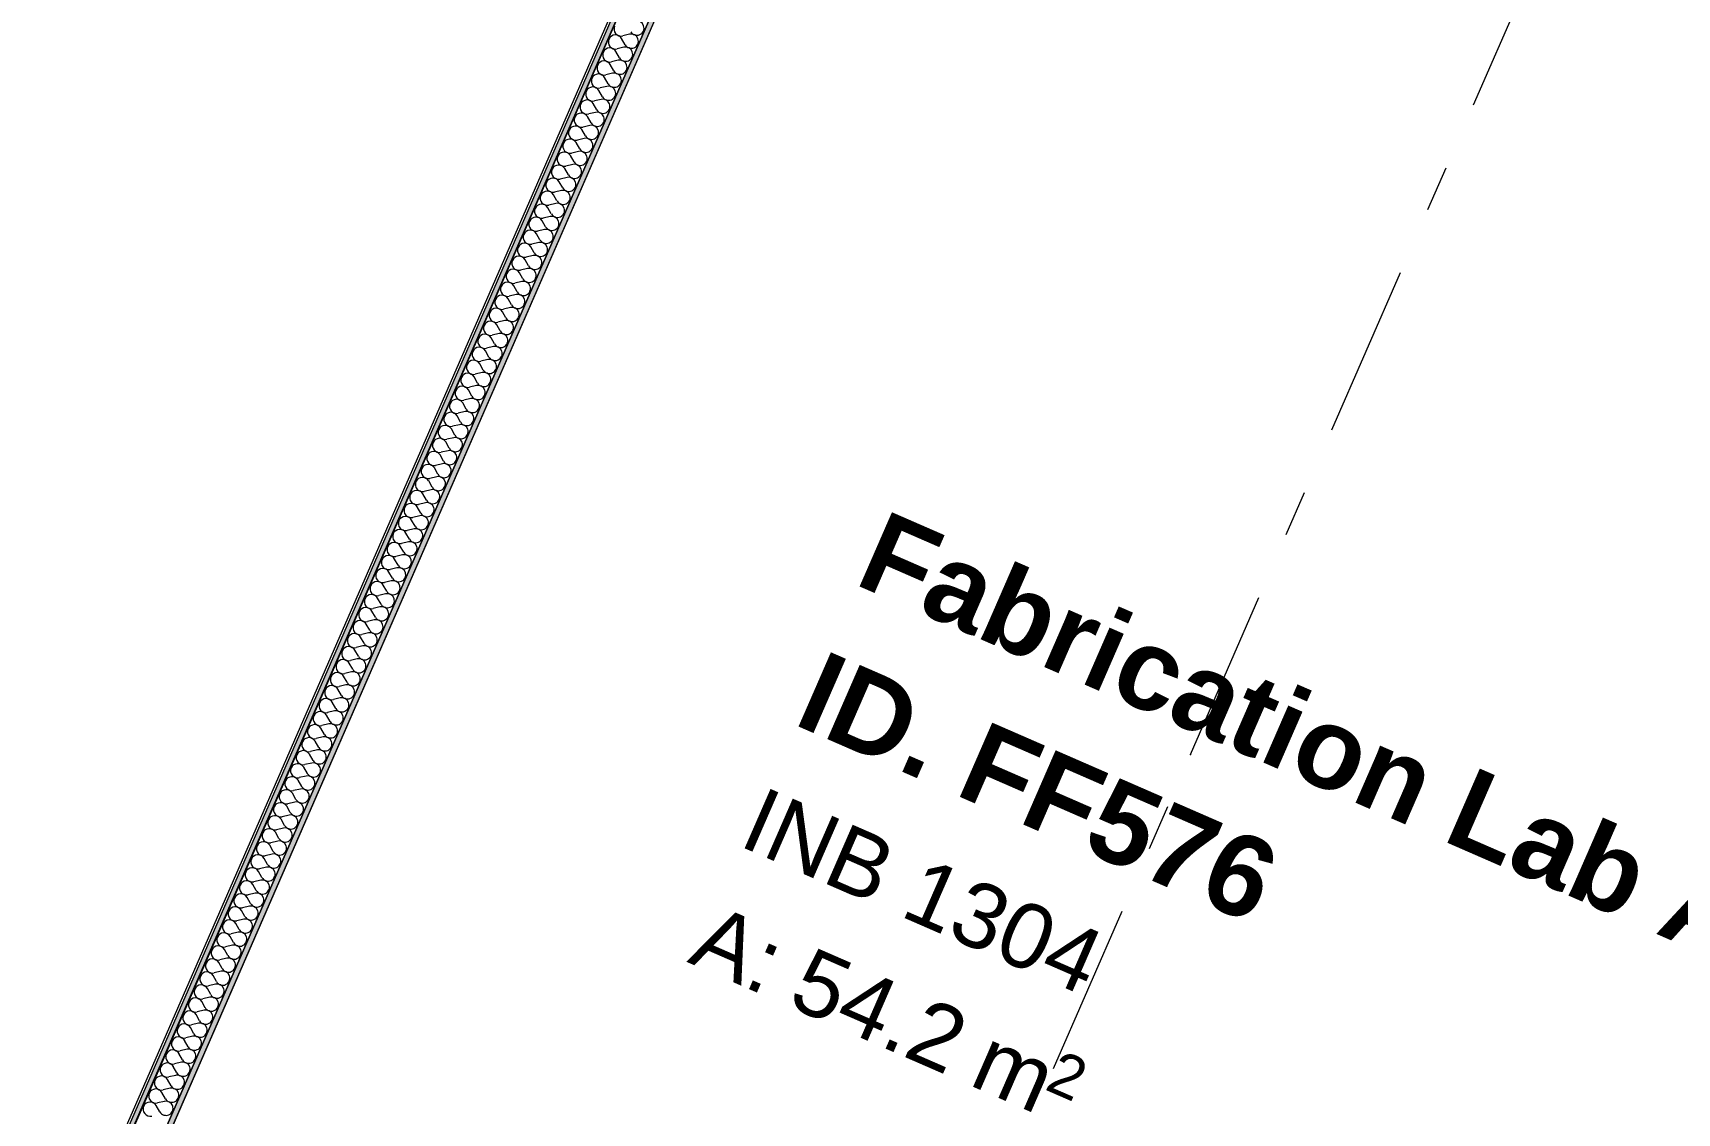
# Model space of a CAD drawing. Header units: millimetres. Extents: x -50172 to 258853, y -59787 to 25069.
# Drawn here: x 10971 to 16045, y -34634 to -31300 of the extents above; entities that cross this region are included whole.
import ezdxf
from ezdxf.enums import TextEntityAlignment as Align

# ---------------------------------------------------------------- set-up
doc = ezdxf.new("R2010")
doc.units = ezdxf.units.MM
doc.header["$MEASUREMENT"] = 0
doc.linetypes.add('Double Dashed', pattern=[1093.611073, 529.166651, -211.666656, 141.111112, -211.666656])
for name, color, linetype in [('New_A-15-MG_Structural_Grid_Phase_2', 7, 'Continuous'), ('New_A-25-M_Wall_Int', 7, 'Continuous'), ('New_A-35-M_FFE-Zone', 7, 'Continuous')]:
    doc.layers.add(name, color=color, linetype=linetype)
for name, color, linetype, lineweight, true_color in [('New_A-15-MG_Structural_Grid_Phase_2_Pen_No__222', 7, 'Continuous', 13, 0x65af33), ('New_A-25-M_Wall_Int_Pen_No__107', 7, 'Continuous', 15, 0xa6a6a6), ('New_A-35-M_FFE-Zone_Pen_No__74', 7, 'Continuous', 20, 0x606060)]:
    doc.layers.add(name, color=color, linetype=linetype, lineweight=lineweight, true_color=true_color)
doc.layers.add('New_A-25-M_Wall_Int_Pen_No__1', color=7, linetype='Continuous', lineweight=13)
doc.layers.add('New_ArchiCAD Zone Stamps_Pen_No__9', color=7, linetype='Continuous', lineweight=13)
doc.styles.add('GENERATED_STYLE_1', font='')
doc.styles.add('GENERATED_STYLE_3', font='')
doc.styles.add('GENERATED_STYLE_4', font='')
doc.styles.get('GENERATED_STYLE_1').set_extended_font_data('Arial', bold=True)
doc.styles.get('GENERATED_STYLE_3').set_extended_font_data('Arial')
doc.styles.get('GENERATED_STYLE_4').set_extended_font_data('Swis721 BT')

# ---------------------------------------------------------------- blocks, each defined once
blk = doc.blocks.new('Computer Lab C_INB 1301_47_2', base_point=(3709.1, -27727.4))
at = {"layer": 'New_A-35-M_FFE-Zone_Pen_No__74', "linetype": 'Continuous'}
blk.add_line((10179.2, -37152.5), (14084.3, -28196.9), dxfattribs=at)
at = {"layer": 'New_ArchiCAD Zone Stamps_Pen_No__9'}
for tag, height, style, p in [('ROOM_NAME', 250, 'GENERATED_STYLE_1', (2359.2, -27544.4)), ('zoneNameLine2', 250, 'GENERATED_STYLE_1', (2170.8, -27976.6)), ('ROOM_NUMBER', 200, 'GENERATED_STYLE_3', (1982.4, -28397.3)), ('measuredAreaCode', 200, 'GENERATED_STYLE_3', (1825.3, -28757.4)), ('ROOM_HOLES_PRM', 200, 'GENERATED_STYLE_3', (2132.7, -28891.4)), ('DUMMY_649', 200, 'GENERATED_STYLE_3', (2761.9, -29165.8)), ('DUMMY_650', 133.3, 'GENERATED_STYLE_3', (3041.2, -29272.3))]:
    blk.add_attdef(tag, text='', height=height, rotation=336.4404, dxfattribs=dict(at, style=style)).set_placement(p, align=Align.TOP_LEFT)
blk = doc.blocks.new('Fabrication Lab A_INB 1304_48_2', base_point=(14916.2, -33303.1))
at = {"layer": 'New_A-35-M_FFE-Zone_Pen_No__74', "linetype": 'Continuous'}
blk.add_line((14203.5, -28248.8), (9927.4, -38055.1), dxfattribs=at)
at = {"layer": 'New_ArchiCAD Zone Stamps_Pen_No__9'}
for tag, height, style, p in [('ROOM_NAME', 250, 'GENERATED_STYLE_1', (13601, -32770.2)), ('zoneNameLine2', 250, 'GENERATED_STYLE_1', (13412.6, -33202.4)), ('ROOM_NUMBER', 200, 'GENERATED_STYLE_3', (13224.1, -33623.1)), ('measuredAreaCode', 200, 'GENERATED_STYLE_3', (13067.1, -33983.2)), ('DUMMY_649', 200, 'GENERATED_STYLE_3', (13374.5, -34117.2)), ('DUMMY_650', 200, 'GENERATED_STYLE_3', (13863.8, -34330.6)), ('DUMMY_651', 133.3, 'GENERATED_STYLE_3', (14143.1, -34437.1))]:
    blk.add_attdef(tag, text='', height=height, rotation=336.4404, dxfattribs=dict(at, style=style)).set_placement(p, align=Align.TOP_LEFT)
blk = doc.blocks.new('*X865')
at = {"layer": 'New_A-25-M_Wall_Int_Pen_No__107', "linetype": 'Continuous'}
for p, q in [((12812.9, -31304.6), (12791.6, -31309.7)), ((12781.4, -31376.9), (12770.6, -31357.9)), ((12795.4, -31344.8), (12774.1, -31349.8)), ((12798.9, -31336.8), (12788.1, -31317.7)), ((12763.8, -31417.1), (12753, -31398)), ((12777.9, -31385), (12756.5, -31390)), ((12746.3, -31457.2), (12735.5, -31438.2)), ((12760.3, -31425.1), (12739, -31430.2)), ((12725.3, -31505.4), (12704, -31510.5)), ((12728.8, -31497.4), (12718, -31478.4)), ((12742.8, -31465.3), (12721.5, -31470.3)), ((12693.8, -31577.7), (12683, -31558.7)), ((12707.8, -31545.6), (12686.5, -31550.6)), ((12711.3, -31537.6), (12700.5, -31518.5)), ((12676.3, -31617.9), (12665.5, -31598.8)), ((12690.3, -31585.8), (12669, -31590.8)), ((12658.8, -31658), (12648, -31639)), ((12672.8, -31625.9), (12651.5, -31631)), ((12637.8, -31706.2), (12616.5, -31711.3)), ((12641.3, -31698.2), (12630.5, -31679.1)), ((12655.3, -31666.1), (12634, -31671.1)), ((12606.3, -31778.5), (12595.4, -31759.5)), ((12620.3, -31746.4), (12598.9, -31751.4)), ((12623.8, -31738.4), (12613, -31719.3)), ((12588.7, -31818.7), (12577.9, -31799.6)), ((12602.8, -31786.5), (12581.4, -31791.6)), ((12571.2, -31858.8), (12560.4, -31839.8)), ((12585.2, -31826.7), (12563.9, -31831.7)), ((12550.2, -31907), (12528.9, -31912.1)), ((12553.7, -31899), (12542.9, -31879.9)), ((12567.7, -31866.9), (12546.4, -31871.9)), ((12518.7, -31979.3), (12507.9, -31960.2)), ((12532.7, -31947.2), (12511.4, -31952.2)), ((12536.2, -31939.1), (12525.4, -31920.1)), ((12501.2, -32019.5), (12490.4, -32000.4)), ((12515.2, -31987.3), (12493.9, -31992.4)), ((12480.2, -32067.6), (12458.9, -32072.7)), ((12483.7, -32059.6), (12472.9, -32040.6)), ((12497.7, -32027.5), (12476.4, -32032.5)), ((12462.7, -32107.8), (12441.3, -32112.8)), ((12466.2, -32099.8), (12455.4, -32080.7)), ((12431.1, -32180.1), (12420.3, -32161)), ((12445.2, -32148), (12423.8, -32153)), ((12448.7, -32139.9), (12437.8, -32120.9)), ((12413.6, -32220.2), (12402.8, -32201.2)), ((12427.6, -32188.1), (12406.3, -32193.2)), ((12392.6, -32268.4), (12371.3, -32273.5)), ((12396.1, -32260.4), (12385.3, -32241.4)), ((12410.1, -32228.3), (12388.8, -32233.3)), ((12361.1, -32340.7), (12350.3, -32321.7)), ((12375.1, -32308.6), (12353.8, -32313.6)), ((12378.6, -32300.6), (12367.8, -32281.5)), ((12343.6, -32380.9), (12332.8, -32361.8)), ((12357.6, -32348.8), (12336.3, -32353.8)), ((12326.1, -32421), (12315.3, -32402)), ((12340.1, -32388.9), (12318.8, -32394)), ((12305.1, -32469.2), (12283.8, -32474.3)), ((12308.6, -32461.2), (12297.8, -32442.1)), ((12322.6, -32429.1), (12301.3, -32434.1)), ((12273.5, -32541.5), (12262.7, -32522.5)), ((12287.6, -32509.4), (12266.2, -32514.4)), ((12291.1, -32501.4), (12280.2, -32482.3)), ((12256, -32581.7), (12245.2, -32562.6)), ((12270, -32549.5), (12248.7, -32554.6)), ((12238.5, -32621.8), (12227.7, -32602.8)), ((12252.5, -32589.7), (12231.2, -32594.7)), ((12217.5, -32670), (12196.2, -32675.1)), ((12221, -32662), (12210.2, -32642.9)), ((12235, -32629.9), (12213.7, -32634.9)), ((12186, -32742.3), (12175.2, -32723.2)), ((12200, -32710.2), (12178.7, -32715.2)), ((12203.5, -32702.1), (12192.7, -32683.1)), ((12168.5, -32782.5), (12157.7, -32763.4)), ((12182.5, -32750.3), (12161.2, -32755.4)), ((12151, -32822.6), (12140.2, -32803.6)), ((12165, -32790.5), (12143.7, -32795.5)), ((12130, -32870.8), (12108.6, -32875.8)), ((12133.5, -32862.8), (12122.7, -32843.7)), ((12147.5, -32830.6), (12126.2, -32835.7)), ((12098.4, -32943.1), (12087.6, -32924)), ((12112.4, -32911), (12091.1, -32916)), ((12116, -32902.9), (12105.1, -32883.9)), ((12080.9, -32983.2), (12070.1, -32964.2)), ((12094.9, -32951.1), (12073.6, -32956.2)), ((12059.9, -33031.4), (12038.6, -33036.5)), ((12063.4, -33023.4), (12052.6, -33004.4)), ((12077.4, -32991.3), (12056.1, -32996.3)), ((12042.4, -33071.6), (12021.1, -33076.6)), ((12045.9, -33063.6), (12035.1, -33044.5)), ((12010.9, -33143.9), (12000.1, -33124.8)), ((12024.9, -33111.7), (12003.6, -33116.8)), ((12028.4, -33103.7), (12017.6, -33084.7)), ((11993.4, -33184), (11982.6, -33165)), ((12007.4, -33151.9), (11986.1, -33156.9)), ((11972.4, -33232.2), (11951, -33237.3)), ((11975.9, -33224.2), (11965.1, -33205.1)), ((11989.9, -33192.1), (11968.6, -33197.1)), ((11940.8, -33304.5), (11930, -33285.5)), ((11954.9, -33272.4), (11933.5, -33277.4)), ((11958.4, -33264.3), (11947.5, -33245.3)), ((11923.3, -33344.7), (11912.5, -33325.6)), ((11937.3, -33312.5), (11916, -33317.6)), ((11905.8, -33384.8), (11895, -33365.8)), ((11919.8, -33352.7), (11898.5, -33357.7)), ((11884.8, -33433), (11863.5, -33438.1)), ((11888.3, -33425), (11877.5, -33405.9)), ((11902.3, -33392.9), (11881, -33397.9)), ((11853.3, -33505.3), (11842.5, -33486.2)), ((11867.3, -33473.2), (11846, -33478.2)), ((11870.8, -33465.1), (11860, -33446.1)), ((11835.8, -33545.5), (11825, -33526.4)), ((11849.8, -33513.3), (11828.5, -33518.4)), ((11818.3, -33585.6), (11807.5, -33566.6)), ((11832.3, -33553.5), (11811, -33558.5)), ((11797.3, -33633.8), (11775.9, -33638.8)), ((11800.8, -33625.8), (11789.9, -33606.7)), ((11814.8, -33593.6), (11793.4, -33598.7)), ((11765.7, -33706.1), (11754.9, -33687)), ((11779.7, -33674), (11758.4, -33679)), ((11783.2, -33665.9), (11772.4, -33646.9)), ((11748.2, -33746.2), (11737.4, -33727.2)), ((11762.2, -33714.1), (11740.9, -33719.2)), ((11730.7, -33786.4), (11719.9, -33767.3)), ((11744.7, -33754.3), (11723.4, -33759.3)), ((11709.7, -33834.6), (11688.4, -33839.6)), ((11713.2, -33826.6), (11702.4, -33807.5)), ((11727.2, -33794.4), (11705.9, -33799.5)), ((11678.2, -33906.9), (11667.4, -33887.8)), ((11692.2, -33874.7), (11670.9, -33879.8)), ((11695.7, -33866.7), (11684.9, -33847.7)), ((11660.7, -33947), (11649.9, -33928)), ((11674.7, -33914.9), (11653.4, -33919.9)), ((11639.7, -33995.2), (11618.3, -34000.3)), ((11643.2, -33987.2), (11632.3, -33968.1)), ((11657.2, -33955.1), (11635.9, -33960.1)), ((11622.1, -34035.4), (11600.8, -34040.4)), ((11625.6, -34027.3), (11614.8, -34008.3)), ((11590.6, -34107.7), (11579.8, -34088.6)), ((11604.6, -34075.5), (11583.3, -34080.6)), ((11608.1, -34067.5), (11597.3, -34048.5)), ((11573.1, -34147.8), (11562.3, -34128.8)), ((11587.1, -34115.7), (11565.8, -34120.7)), ((11552.1, -34196), (11530.8, -34201.1)), ((11555.6, -34188), (11544.8, -34168.9)), ((11569.6, -34155.9), (11548.3, -34160.9)), ((11520.6, -34268.3), (11509.8, -34249.2)), ((11534.6, -34236.2), (11513.3, -34241.2)), ((11538.1, -34228.1), (11527.3, -34209.1)), ((11503.1, -34308.5), (11492.3, -34289.4)), ((11517.1, -34276.3), (11495.8, -34281.4)), ((11485.6, -34348.6), (11474.8, -34329.6)), ((11499.6, -34316.5), (11478.3, -34321.5)), ((11464.5, -34396.8), (11443.2, -34401.8)), ((11468.1, -34388.8), (11457.2, -34369.7)), ((11482.1, -34356.6), (11460.7, -34361.7)), ((11433, -34469.1), (11422.2, -34450)), ((11447, -34437), (11425.7, -34442)), ((11450.5, -34428.9), (11439.7, -34409.9)), ((11415.5, -34509.2), (11404.7, -34490.2)), ((11429.5, -34477.1), (11408.2, -34482.2)), ((11398, -34549.4), (11387.2, -34530.3)), ((11412, -34517.3), (11390.7, -34522.3)), ((11377, -34597.6), (11355.7, -34602.6)), ((11380.5, -34589.6), (11369.7, -34570.5)), ((11394.5, -34557.4), (11373.2, -34562.5)), ((11363, -34629.7), (11352.2, -34610.7))]:
    blk.add_line(p, q, dxfattribs=at)
for centre, start, end in [((12769, -31328.5), 29.5705, 156.4404), ((12786.5, -31288.4), 156.4404, 283.3103), ((12817.9, -31326), 209.5705, 103.3103), ((12835.4, -31285.8), 209.5705, 103.3103), ((12751.5, -31368.7), 29.5705, 156.4404), ((12769, -31328.5), 156.4404, 283.3103), ((12800.4, -31366.1), 209.5705, 103.3103), ((12734, -31408.8), 156.4404, 283.3103), ((12734, -31408.8), 29.5705, 156.4404), ((12751.5, -31368.7), 156.4404, 283.3103), ((12782.9, -31406.3), 209.5705, 103.3103), ((12716.5, -31449), 156.4404, 283.3103), ((12716.5, -31449), 29.5705, 156.4404), ((12765.4, -31446.4), 209.5705, 103.3103), ((12681.5, -31529.3), 29.5705, 156.4404), ((12699, -31489.2), 156.4404, 283.3103), ((12699, -31489.2), 29.5705, 156.4404), ((12730.4, -31526.8), 209.5705, 103.3103), ((12747.9, -31486.6), 209.5705, 103.3103), ((12663.9, -31569.5), 156.4404, 283.3103), ((12663.9, -31569.5), 29.5705, 156.4404), ((12681.5, -31529.3), 156.4404, 283.3103), ((12712.9, -31566.9), 209.5705, 103.3103), ((12646.4, -31609.6), 156.4404, 283.3103), ((12646.4, -31609.6), 29.5705, 156.4404), ((12695.3, -31607.1), 209.5705, 103.3103), ((12628.9, -31649.8), 156.4404, 283.3103), ((12628.9, -31649.8), 29.5705, 156.4404), ((12677.8, -31647.2), 209.5705, 103.3103), ((12593.9, -31730.1), 29.5705, 156.4404), ((12611.4, -31690), 156.4404, 283.3103), ((12611.4, -31690), 29.5705, 156.4404), ((12642.8, -31727.5), 209.5705, 103.3103), ((12660.3, -31687.4), 209.5705, 103.3103), ((12576.4, -31770.3), 156.4404, 283.3103), ((12576.4, -31770.3), 29.5705, 156.4404), ((12593.9, -31730.1), 156.4404, 283.3103), ((12625.3, -31767.7), 209.5705, 103.3103), ((12558.9, -31810.4), 156.4404, 283.3103), ((12558.9, -31810.4), 29.5705, 156.4404), ((12607.8, -31807.9), 209.5705, 103.3103), ((12541.4, -31850.6), 156.4404, 283.3103), ((12541.4, -31850.6), 29.5705, 156.4404), ((12590.3, -31848), 209.5705, 103.3103), ((12506.3, -31930.9), 29.5705, 156.4404), ((12523.9, -31890.7), 156.4404, 283.3103), ((12523.9, -31890.7), 29.5705, 156.4404), ((12555.3, -31928.3), 209.5705, 103.3103), ((12572.8, -31888.2), 209.5705, 103.3103), ((12488.8, -31971.1), 156.4404, 283.3103), ((12488.8, -31971.1), 29.5705, 156.4404), ((12506.3, -31930.9), 156.4404, 283.3103), ((12537.8, -31968.5), 209.5705, 103.3103), ((12471.3, -32011.2), 156.4404, 283.3103), ((12471.3, -32011.2), 29.5705, 156.4404), ((12520.2, -32008.6), 209.5705, 103.3103), ((12453.8, -32051.4), 156.4404, 283.3103), ((12453.8, -32051.4), 29.5705, 156.4404), ((12485.2, -32089), 209.5705, 103.3103), ((12502.7, -32048.8), 209.5705, 103.3103), ((12418.8, -32131.7), 29.5705, 156.4404), ((12436.3, -32091.5), 156.4404, 283.3103), ((12436.3, -32091.5), 29.5705, 156.4404), ((12467.7, -32129.1), 209.5705, 103.3103), ((12401.3, -32171.8), 156.4404, 283.3103), ((12401.3, -32171.8), 29.5705, 156.4404), ((12418.8, -32131.7), 156.4404, 283.3103), ((12450.2, -32169.3), 209.5705, 103.3103), ((12383.8, -32212), 156.4404, 283.3103), ((12383.8, -32212), 29.5705, 156.4404), ((12432.7, -32209.4), 209.5705, 103.3103), ((12348.8, -32292.3), 29.5705, 156.4404), ((12366.3, -32252.2), 156.4404, 283.3103), ((12366.3, -32252.2), 29.5705, 156.4404), ((12397.7, -32289.8), 209.5705, 103.3103), ((12415.2, -32249.6), 209.5705, 103.3103), ((12331.2, -32332.5), 29.5705, 156.4404), ((12348.8, -32292.3), 156.4404, 283.3103), ((12380.2, -32329.9), 209.5705, 103.3103), ((12313.7, -32372.6), 156.4404, 283.3103), ((12313.7, -32372.6), 29.5705, 156.4404), ((12331.2, -32332.5), 156.4404, 283.3103), ((12362.6, -32370.1), 209.5705, 103.3103), ((12296.2, -32412.8), 156.4404, 283.3103), ((12296.2, -32412.8), 29.5705, 156.4404), ((12345.1, -32410.2), 209.5705, 103.3103), ((12261.2, -32493.1), 29.5705, 156.4404), ((12278.7, -32453), 156.4404, 283.3103), ((12278.7, -32453), 29.5705, 156.4404), ((12310.1, -32490.5), 209.5705, 103.3103), ((12327.6, -32450.4), 209.5705, 103.3103), ((12243.7, -32533.3), 156.4404, 283.3103), ((12243.7, -32533.3), 29.5705, 156.4404), ((12261.2, -32493.1), 156.4404, 283.3103), ((12292.6, -32530.7), 209.5705, 103.3103), ((12226.2, -32573.4), 156.4404, 283.3103), ((12226.2, -32573.4), 29.5705, 156.4404), ((12275.1, -32570.9), 209.5705, 103.3103), ((12208.7, -32613.6), 156.4404, 283.3103), ((12208.7, -32613.6), 29.5705, 156.4404), ((12257.6, -32611), 209.5705, 103.3103), ((12173.6, -32693.9), 29.5705, 156.4404), ((12191.2, -32653.7), 156.4404, 283.3103), ((12191.2, -32653.7), 29.5705, 156.4404), ((12222.6, -32691.3), 209.5705, 103.3103), ((12240.1, -32651.2), 209.5705, 103.3103), ((12156.1, -32734.1), 156.4404, 283.3103), ((12156.1, -32734.1), 29.5705, 156.4404), ((12173.6, -32693.9), 156.4404, 283.3103), ((12205, -32731.5), 209.5705, 103.3103), ((12138.6, -32774.2), 156.4404, 283.3103), ((12138.6, -32774.2), 29.5705, 156.4404), ((12187.5, -32771.6), 209.5705, 103.3103), ((12121.1, -32814.4), 156.4404, 283.3103), ((12121.1, -32814.4), 29.5705, 156.4404), ((12170, -32811.8), 209.5705, 103.3103), ((12086.1, -32894.7), 29.5705, 156.4404), ((12103.6, -32854.5), 156.4404, 283.3103), ((12103.6, -32854.5), 29.5705, 156.4404), ((12135, -32892.1), 209.5705, 103.3103), ((12152.5, -32852), 209.5705, 103.3103), ((12068.6, -32934.8), 156.4404, 283.3103), ((12068.6, -32934.8), 29.5705, 156.4404), ((12086.1, -32894.7), 156.4404, 283.3103), ((12117.5, -32932.3), 209.5705, 103.3103), ((12051.1, -32975), 156.4404, 283.3103), ((12051.1, -32975), 29.5705, 156.4404), ((12100, -32972.4), 209.5705, 103.3103), ((12033.6, -33015.2), 156.4404, 283.3103), ((12033.6, -33015.2), 29.5705, 156.4404), ((12065, -33052.7), 209.5705, 103.3103), ((12082.5, -33012.6), 209.5705, 103.3103), ((11998.5, -33095.5), 29.5705, 156.4404), ((12016, -33055.3), 156.4404, 283.3103), ((12016, -33055.3), 29.5705, 156.4404), ((12047.4, -33092.9), 209.5705, 103.3103), ((11981, -33135.6), 156.4404, 283.3103), ((11981, -33135.6), 29.5705, 156.4404), ((11998.5, -33095.5), 156.4404, 283.3103), ((12029.9, -33133.1), 209.5705, 103.3103), ((11963.5, -33175.8), 156.4404, 283.3103), ((11963.5, -33175.8), 29.5705, 156.4404), ((12012.4, -33173.2), 209.5705, 103.3103), ((11928.5, -33256.1), 29.5705, 156.4404), ((11946, -33215.9), 156.4404, 283.3103), ((11946, -33215.9), 29.5705, 156.4404), ((11977.4, -33253.5), 209.5705, 103.3103), ((11994.9, -33213.4), 209.5705, 103.3103), ((11911, -33296.3), 29.5705, 156.4404), ((11928.5, -33256.1), 156.4404, 283.3103), ((11959.9, -33293.7), 209.5705, 103.3103), ((11893.5, -33336.4), 156.4404, 283.3103), ((11893.5, -33336.4), 29.5705, 156.4404), ((11911, -33296.3), 156.4404, 283.3103), ((11942.4, -33333.9), 209.5705, 103.3103), ((11876, -33376.6), 156.4404, 283.3103), ((11876, -33376.6), 29.5705, 156.4404), ((11924.9, -33374), 209.5705, 103.3103), ((11840.9, -33456.9), 29.5705, 156.4404), ((11858.4, -33416.7), 156.4404, 283.3103), ((11858.4, -33416.7), 29.5705, 156.4404), ((11889.9, -33454.3), 209.5705, 103.3103), ((11907.4, -33414.2), 209.5705, 103.3103), ((11823.4, -33497.1), 156.4404, 283.3103), ((11823.4, -33497.1), 29.5705, 156.4404), ((11840.9, -33456.9), 156.4404, 283.3103), ((11872.3, -33494.5), 209.5705, 103.3103), ((11805.9, -33537.2), 156.4404, 283.3103), ((11805.9, -33537.2), 29.5705, 156.4404), ((11854.8, -33534.6), 209.5705, 103.3103), ((11788.4, -33577.4), 156.4404, 283.3103), ((11788.4, -33577.4), 29.5705, 156.4404), ((11837.3, -33574.8), 209.5705, 103.3103), ((11753.4, -33657.7), 29.5705, 156.4404), ((11770.9, -33617.5), 156.4404, 283.3103), ((11770.9, -33617.5), 29.5705, 156.4404), ((11802.3, -33655.1), 209.5705, 103.3103), ((11819.8, -33615), 209.5705, 103.3103), ((11735.9, -33697.8), 156.4404, 283.3103), ((11735.9, -33697.8), 29.5705, 156.4404), ((11753.4, -33657.7), 156.4404, 283.3103), ((11784.8, -33695.3), 209.5705, 103.3103), ((11718.4, -33738), 156.4404, 283.3103), ((11718.4, -33738), 29.5705, 156.4404), ((11767.3, -33735.4), 209.5705, 103.3103), ((11700.9, -33778.2), 156.4404, 283.3103), ((11700.9, -33778.2), 29.5705, 156.4404), ((11749.8, -33775.6), 209.5705, 103.3103), ((11665.8, -33858.5), 29.5705, 156.4404), ((11683.3, -33818.3), 156.4404, 283.3103), ((11683.3, -33818.3), 29.5705, 156.4404), ((11714.7, -33855.9), 209.5705, 103.3103), ((11732.3, -33815.7), 209.5705, 103.3103), ((11648.3, -33898.6), 156.4404, 283.3103), ((11648.3, -33898.6), 29.5705, 156.4404), ((11665.8, -33858.5), 156.4404, 283.3103), ((11697.2, -33896.1), 209.5705, 103.3103), ((11630.8, -33938.8), 156.4404, 283.3103), ((11630.8, -33938.8), 29.5705, 156.4404), ((11679.7, -33936.2), 209.5705, 103.3103), ((11613.3, -33978.9), 156.4404, 283.3103), ((11613.3, -33978.9), 29.5705, 156.4404), ((11644.7, -34016.5), 209.5705, 103.3103), ((11662.2, -33976.4), 209.5705, 103.3103), ((11578.3, -34059.3), 29.5705, 156.4404), ((11595.8, -34019.1), 156.4404, 283.3103), ((11595.8, -34019.1), 29.5705, 156.4404), ((11627.2, -34056.7), 209.5705, 103.3103), ((11560.8, -34099.4), 156.4404, 283.3103), ((11560.8, -34099.4), 29.5705, 156.4404), ((11578.3, -34059.3), 156.4404, 283.3103), ((11609.7, -34096.9), 209.5705, 103.3103), ((11543.3, -34139.6), 156.4404, 283.3103), ((11543.3, -34139.6), 29.5705, 156.4404), ((11592.2, -34137), 209.5705, 103.3103), ((11508.2, -34219.9), 29.5705, 156.4404), ((11525.7, -34179.7), 156.4404, 283.3103), ((11525.7, -34179.7), 29.5705, 156.4404), ((11557.1, -34217.3), 209.5705, 103.3103), ((11574.7, -34177.2), 209.5705, 103.3103), ((11490.7, -34260.1), 29.5705, 156.4404), ((11508.2, -34219.9), 156.4404, 283.3103), ((11539.6, -34257.5), 209.5705, 103.3103), ((11473.2, -34300.2), 156.4404, 283.3103), ((11473.2, -34300.2), 29.5705, 156.4404), ((11490.7, -34260.1), 156.4404, 283.3103), ((11522.1, -34297.6), 209.5705, 103.3103), ((11455.7, -34340.4), 156.4404, 283.3103), ((11455.7, -34340.4), 29.5705, 156.4404), ((11504.6, -34337.8), 209.5705, 103.3103), ((11420.7, -34420.7), 29.5705, 156.4404), ((11438.2, -34380.5), 156.4404, 283.3103), ((11438.2, -34380.5), 29.5705, 156.4404), ((11469.6, -34418.1), 209.5705, 103.3103), ((11487.1, -34378), 209.5705, 103.3103), ((11403.2, -34460.8), 156.4404, 283.3103), ((11403.2, -34460.8), 29.5705, 156.4404), ((11420.7, -34420.7), 156.4404, 283.3103), ((11452.1, -34458.3), 209.5705, 103.3103), ((11385.7, -34501), 156.4404, 283.3103), ((11385.7, -34501), 29.5705, 156.4404), ((11434.6, -34498.4), 209.5705, 103.3103), ((11368.1, -34541.2), 156.4404, 283.3103), ((11368.1, -34541.2), 29.5705, 156.4404), ((11417.1, -34538.6), 209.5705, 103.3103), ((11333.1, -34621.5), 29.5705, 156.4404), ((11350.6, -34581.3), 156.4404, 283.3103), ((11350.6, -34581.3), 29.5705, 156.4404), ((11382, -34618.9), 209.5705, 103.3103), ((11399.5, -34578.7), 209.5705, 103.3103), ((11333.1, -34621.5), 156.4404, 283.3103)]:
    blk.add_arc(centre, 21.9, start, end, dxfattribs=at)
blk = doc.blocks.new('Wall_293_2', base_point=(9886.7, -38148.6))
at = {"layer": 'New_A-25-M_Wall_Int_Pen_No__107', "linetype": 'Continuous'}
for points in [[(10198.4, -37160.9), (14103.5, -28205.3), (14089.8, -28199.3), (10184.7, -37154.9)], [(9926.6, -38056.9), (14203.5, -28248.8), (14189.7, -28242.8), (9912.9, -38050.9)]]:
    blk.add_hatch(color=256, dxfattribs=at).paths.add_polyline_path(points)
at = {"layer": 'New_A-25-M_Wall_Int_Pen_No__107', "linetype": 'Continuous', "lineweight": 0, "true_color": 0x535353}
for points in [[(10193.4, -37175), (14104.5, -28205.7), (14103.5, -28205.3), (10192.4, -37174.6)], [(9908, -38062), (14189.7, -28242.8), (14188.8, -28242.4), (9906.8, -38062.4)]]:
    blk.add_hatch(color=251, dxfattribs=at).paths.add_polyline_path(points)
at = {"layer": 'New_A-25-M_Wall_Int_Pen_No__1', "linetype": 'Continuous'}
for p, q in [((10193.4, -37175), (14104.5, -28205.7)), ((10198.4, -37160.9), (14103.5, -28205.3)), ((9906.8, -38062.4), (14188.8, -28242.4)), ((9908, -38062), (14189.7, -28242.8))]:
    blk.add_line(p, q, dxfattribs=at)
at = {"layer": 'New_A-25-M_Wall_Int_Pen_No__1', "linetype": 'Continuous', "flags": 128}
for points in [[(14089.8, -28199.3), (10184.7, -37154.9)], [(9926.6, -38056.9), (14203.5, -28248.8)]]:
    blk.add_lwpolyline(points, dxfattribs=at)
at = {"layer": 'New_A-25-M_Wall_Int', "color": 250, "lineweight": 50, "true_color": 0x2a2a2a}
blk.add_blockref('*X865', (0, 0), dxfattribs=at)
blk = doc.blocks.new('Standard grid marker_14')
at = {"layer": 'New_A-15-MG_Structural_Grid_Phase_2_Pen_No__222', "linetype": 'Double Dashed'}
for p, q in [((7182, 0), (20268.4, 0)), ((20268.4, 0), (27450.4, 0))]:
    blk.add_line(p, q, dxfattribs=at)
blk.add_point((20268.4, 0), dxfattribs=at)
blk.add_point((20268.4, 0), dxfattribs=at)
at = {"layer": 'New_A-15-MG_Structural_Grid_Phase_2_Pen_No__222', "style": 'GENERATED_STYLE_4'}
for tag, p in [('AC_MarkerText_1_0', (-500, 36.5)), ('AC_MarkerText_1_1', (27950.4, 36.5))]:
    blk.add_attdef(tag, text='', height=350, rotation=270, dxfattribs=at).set_placement(p, align=Align.MIDDLE_CENTER)

msp = doc.modelspace()

# ---------------------------------------------------------------- block references
at = {"layer": 'New_A-15-MG_Structural_Grid_Phase_2', "color": 8, "linetype": 'Continuous', "lineweight": 15, "zscale": 1000, "rotation": 66.44041158399293}
msp.add_blockref('Standard grid marker_14', (6441.9, -52106.2), dxfattribs=at)
at = {"layer": 'New_A-25-M_Wall_Int', "color": 250, "lineweight": 50, "true_color": 0x2a2a2a}
msp.add_blockref('Wall_293_2', (9886.7, -38148.6), dxfattribs=at)
at = {"layer": 'New_A-35-M_FFE-Zone', "linetype": 'Continuous'}
msp.add_blockref('Computer Lab C_INB 1301_47_2', (3709.1, -27727.4), dxfattribs=at)
ref = msp.add_blockref('Fabrication Lab A_INB 1304_48_2', (14916.2, -33303.1), dxfattribs=at)
ref.add_attrib('ROOM_NAME', 'Fabrication Lab A', dxfattribs={"layer": 'New_ArchiCAD Zone Stamps_Pen_No__9', "color": 7, "height": 250, "rotation": 336.4404, "style": 'GENERATED_STYLE_1'}).set_placement((13601, -32770.2), align=Align.TOP_LEFT)
ref.add_attrib('ROOM_NUMBER', 'INB 1304', dxfattribs={"layer": 'New_ArchiCAD Zone Stamps_Pen_No__9', "color": 7, "height": 200, "rotation": 336.4404, "style": 'GENERATED_STYLE_3'}).set_placement((13224.1, -33623.1), align=Align.TOP_LEFT)
ref.add_attrib('zoneNameLine2', 'ID. FF576', dxfattribs={"layer": 'New_ArchiCAD Zone Stamps_Pen_No__9', "color": 7, "height": 250, "rotation": 336.4404, "style": 'GENERATED_STYLE_1'}).set_placement((13412.6, -33202.4), align=Align.TOP_LEFT)
ref.add_attrib('measuredAreaCode', 'A: ', dxfattribs={"layer": 'New_ArchiCAD Zone Stamps_Pen_No__9', "color": 7, "height": 200, "rotation": 336.4404, "style": 'GENERATED_STYLE_3'}).set_placement((13067.1, -33983.2), align=Align.TOP_LEFT)
ref.add_attrib('DUMMY_649', '54.2', dxfattribs={"layer": 'New_ArchiCAD Zone Stamps_Pen_No__9', "color": 7, "height": 200, "rotation": 336.4404, "style": 'GENERATED_STYLE_3'}).set_placement((13374.5, -34117.2), align=Align.TOP_LEFT)
ref.add_attrib('DUMMY_650', ' m', dxfattribs={"layer": 'New_ArchiCAD Zone Stamps_Pen_No__9', "color": 7, "height": 200, "rotation": 336.4404, "style": 'GENERATED_STYLE_3'}).set_placement((13863.8, -34330.6), align=Align.TOP_LEFT)
ref.add_attrib('DUMMY_651', '2', dxfattribs={"layer": 'New_ArchiCAD Zone Stamps_Pen_No__9', "color": 7, "height": 133.3, "rotation": 336.4404, "style": 'GENERATED_STYLE_3'}).set_placement((14143.1, -34437.1), align=Align.TOP_LEFT)

doc.saveas('drawing.dxf')
